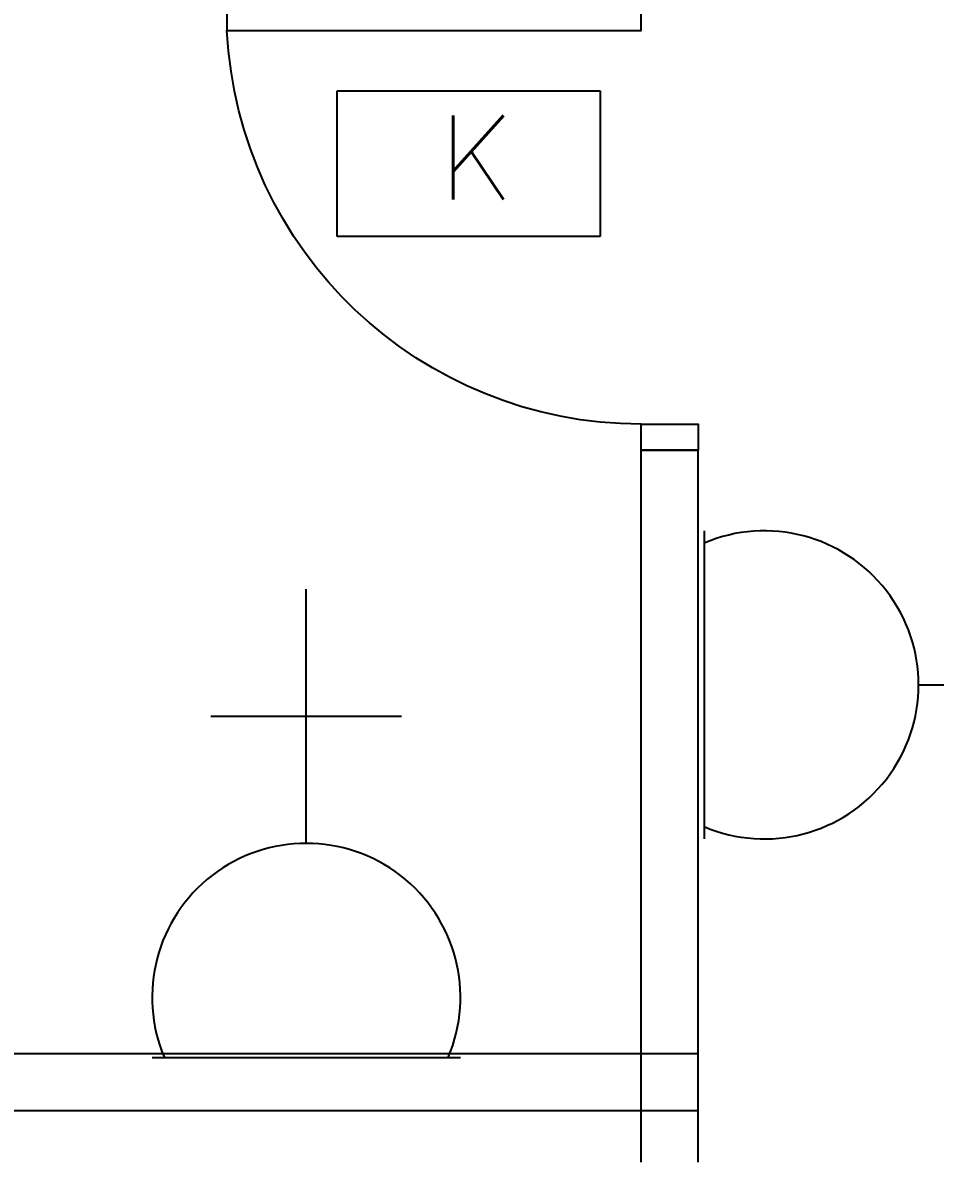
# Model space of a CAD drawing. Header units: inches. Extents: x 16928 to 514628, y -1471 to 241387.
# Drawn here: x 172227 to 173987, y 44415 to 46615 of the extents above; entities that cross this region are included whole.
import ezdxf

# ---------------------------------------------------------------- set-up
doc = ezdxf.new("R2010")
doc.units = ezdxf.units.IN
doc.header["$MEASUREMENT"] = 0
doc.layers.add('BOMBA', color=22, linetype='Continuous', lineweight=25)
for name, color, linetype in [('DOOR', 2, 'Continuous'), ('ELECT', 6, 'Continuous'), ('partition', 8, 'Continuous'), ('TB', 8, 'Continuous')]:
    doc.layers.add(name, color=color, linetype=linetype)
doc.styles.add('SIMPLEX', font='simplex.shx', dxfattribs={"width": 0.8})

# ---------------------------------------------------------------- blocks, each defined once
blk = doc.blocks.new('dr16')
at = {"layer": 'DOOR', "color": 1}
blk.add_line((-2409712.2, -909070.8), (-2409602.2, -909070.8), dxfattribs=at)
for points in [[(-2409712.2, -909070.8), (-2409602.2, -909070.8), (-2409602.2, -909020.8), (-2409712.2, -909020.8)], [(-2410511.2, -909830.8), (-2409712.2, -909830.8), (-2409712.2, -909870.8), (-2410511.2, -909870.8)], [(-2409712.2, -909920.8), (-2409602.2, -909920.8), (-2409602.2, -909870.8), (-2409712.2, -909870.8)]]:
    blk.add_lwpolyline(points, close=True, dxfattribs=at)
at = {"layer": 'DOOR', "color": 9}
blk.add_arc((-2409712.2, -909870.8), 800, 90, 177.134, dxfattribs=at)
blk = doc.blocks.new('13A SSO 300mm')
at = {"layer": 'ELECT', "color": 6}
for p, q in [((0, 413.8), (0, 904.4)), ((-184, 659.1), (184, 659.1)), ((-297.4, 0), (297.4, 0))]:
    blk.add_line(p, q, dxfattribs=at)
blk.add_arc((0, 116.3), 297.4, 336.9763, 203.0237, dxfattribs=at)

msp = doc.modelspace()

# ---------------------------------------------------------------- linework, layer by layer
at = {"layer": 'BOMBA', "color": 8, "linetype": 'ByBlock', "ltscale": 10}
for p, q in [((172833.7, 46483.8), (173340.7, 46483.8)), ((172833.7, 46203.1), (172833.7, 46483.8)), ((172833.7, 46483.8), (173340.7, 46483.8)), ((172833.7, 46203.1), (172833.7, 46483.8)), ((173340.7, 46203.1), (172833.7, 46203.1)), ((173340.7, 46203.1), (172833.7, 46203.1))]:
    msp.add_line(p, q, dxfattribs=at)
at = {"layer": 'BOMBA', "color": 3, "linetype": 'ByBlock', "ltscale": 10}
for p, q in [((172833.7, 46483.8), (173340.7, 46483.8)), ((172833.7, 46203.1), (172833.7, 46483.8)), ((173340.7, 46483.8), (173340.7, 46203.1)), ((173340.7, 46203.1), (172833.7, 46203.1))]:
    msp.add_line(p, q, dxfattribs=at)
at = {"layer": 'partition'}
for p, q in [((173420, 45790.4), (173530, 45790.4)), ((173420, 44415.4), (173420, 45790.4)), ((173530, 44415.4), (173530, 45790.4)), ((169530, 44625.4), (173530, 44625.4)), ((169530, 44515.4), (173530, 44515.4))]:
    msp.add_line(p, q, dxfattribs=at)

# ---------------------------------------------------------------- block references
at = {"layer": 'DOOR', "xscale": -1, "rotation": 180}
msp.add_blockref('dr16', (2583132.1, -863230.3), dxfattribs=at)
at = {"layer": 'TB', "color": 6, "linetype": 'Continuous', "rotation": 270}
msp.add_blockref('13A SSO 300mm', (173541.6, 45337.1), dxfattribs=at)
at = {"layer": 'TB', "color": 6, "linetype": 'Continuous'}
msp.add_blockref('13A SSO 300mm', (172773.9, 44617.4), dxfattribs=at)

# ---------------------------------------------------------------- texts
at = {"layer": 'BOMBA', "color": 3, "linetype": 'ByBlock', "ltscale": 10, "style": 'SIMPLEX'}
msp.add_text('K', height=162.1, dxfattribs=at).set_placement((173029.4, 46274.2))

doc.saveas('drawing.dxf')
